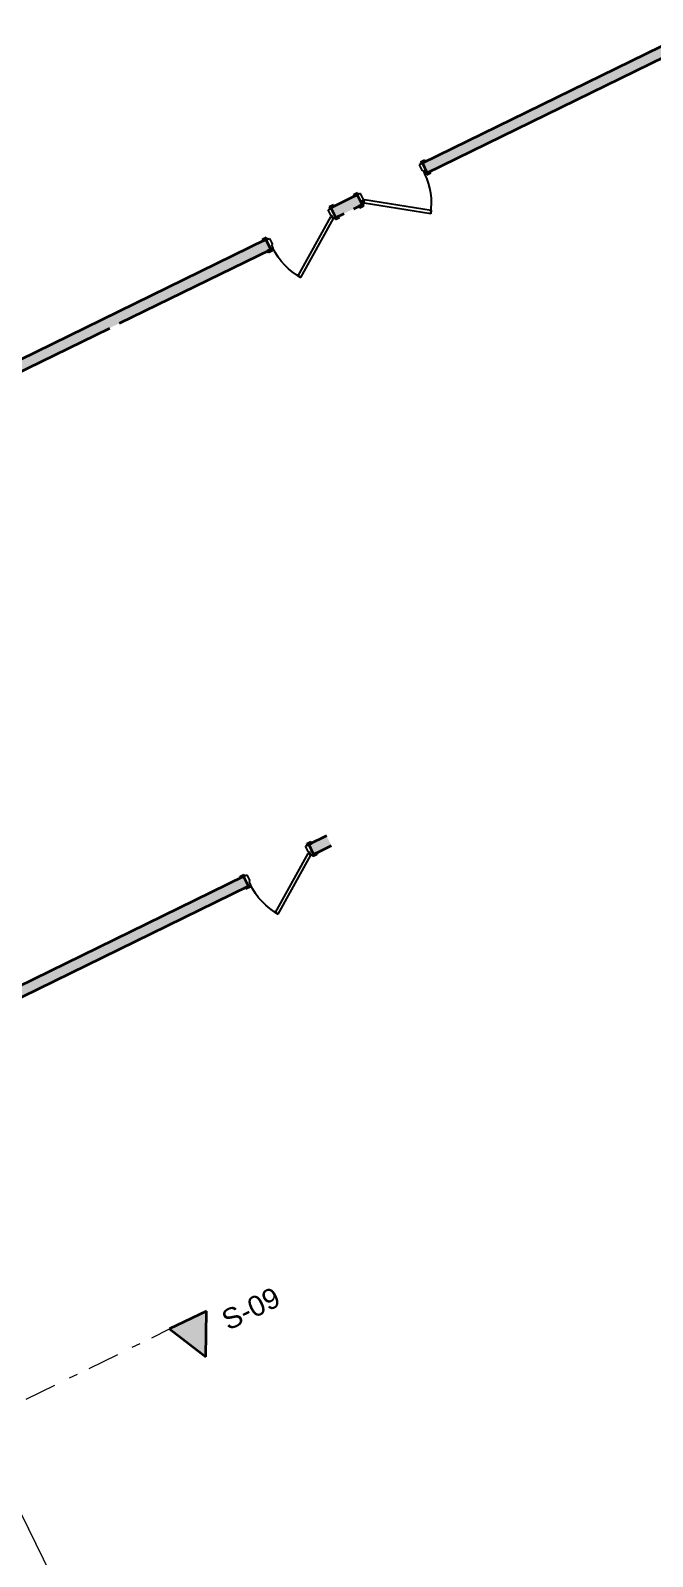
# Model space of a CAD drawing. Header units: metres. Extents: x 7511783 to 7512372, y 4692307 to 4692611.
# Drawn here: x 7511976.1 to 7511982.96, y 4692593.49 to 4692610.32 of the extents above; entities that cross this region are included whole.
import ezdxf

# ---------------------------------------------------------------- set-up
doc = ezdxf.new("R2010")
doc.units = ezdxf.units.M
doc.linetypes.add('Dot & Dashed', pattern=[670.2777624130249, 352.777767181396, -176.388883590699, 0, -141.11111164093])
doc.layers.get('0').update_dxf_attribs({"lineweight": 0})
for name, color, linetype, lineweight in [('A - Muret', 7, 'Continuous', 0), ('A - Muret_Pen_No__102', 254, 'Continuous', 0), ('A - Muret_Pen_No__7', 7, 'Continuous', 0), ('ARCHICAD Doors_Pen_No__42', 8, 'Continuous', 0), ('garazhat-netw', 1, 'Continuous', 0), ('Marker - Section', 7, 'Continuous', 0), ('Marker - Section_Pen_No__25', 161, 'Continuous', 0), ('Marker - Section_Pen_No__85', 151, 'Continuous', 0)]:
    doc.layers.add(name, color=color, linetype=linetype, lineweight=lineweight)
doc.styles.add('GENERATED_STYLE_2', font='arialbd.ttf')

# ---------------------------------------------------------------- blocks, each defined once
blk = doc.blocks.new('Door 22')
at = {"layer": 'ARCHICAD Doors_Pen_No__42', "color": 8, "linetype": 'Continuous', "lineweight": 25}
for p, q in [((-260.3921784050518, 393.9747868736185), (-237.4491209510099, 426.7408686451782)), ((349.0569425459581, -32.76608177155968), (-260.3921784050518, 393.9747868736185)), ((-237.4491209510099, 426.7408686451782), (371.9999999999999, 0)), ((-387, 23.99999999999998), (-437, 23.99999999999998)), ((-437, 23.99999999999998), (-437, 4.99999999999999)), ((-437, 4.99999999999999), (-387, 4.99999999999999)), ((-400, 4.99999999999999), (-437, 4.99999999999999)), ((-400, 4.99999999999999), (-437, 4.99999999999999)), ((-375, 4.99999999999999), (-400, 4.99999999999999)), ((-400, 4.99999999999999), (-400, 0)), ((-400, 0), (-400, 4.99999999999999)), ((-400, 0), (-400, 4.99999999999999)), ((-400, 0), (-375, 0)), ((-372.0000000000001, 0), (-400, 0)), ((-400, 0), (-400, -115)), ((-400, -115), (-400, 0)), ((-400, -115), (-400, 0)), ((-387, 4.99999999999999), (-387, 23.99999999999998)), ((-375, 0), (-375, 4.99999999999999)), ((-372.0000000000001, -40), (-372.0000000000001, 0)), ((371.9999999999999, 0), (349.0569425459581, -32.76608177155968)), ((400, 0), (372.0000000000001, 0)), ((372.0000000000001, 0), (372.0000000000001, -40)), ((400, 4.99999999999999), (375, 4.99999999999999)), ((375, 4.99999999999999), (375, 0)), ((375, 0), (400, 0)), ((437, 23.99999999999998), (387, 23.99999999999998)), ((387, 23.99999999999998), (387, 4.99999999999999)), ((387, 4.99999999999999), (437, 4.99999999999999)), ((400, 0), (400, 4.99999999999999)), ((400, 0), (400, 4.99999999999999)), ((400, 0), (400, 4.99999999999999)), ((400, 4.99999999999999), (437, 4.99999999999999)), ((400, 4.99999999999999), (437, 4.99999999999999)), ((400, -115), (400, 0)), ((400, -115), (400, 0)), ((400, -115), (400, 0)), ((437, 4.99999999999999), (437, 23.99999999999998)), ((-387, -115), (-437, -115)), ((-437, -115), (-437, -134)), ((-400, -115), (-437, -115)), ((-400, -115), (-437, -115)), ((-437, -134), (-387, -134)), ((-400, -115), (-360, -115)), ((-387, -134), (-387, -115)), ((-360, -40), (-372.0000000000001, -40)), ((-360, -115), (-360, -40)), ((372.0000000000001, -40), (360, -40)), ((360, -40), (360, -115)), ((360, -115), (400, -115)), ((437, -115), (387, -115)), ((387, -115), (387, -134)), ((387, -134), (437, -134)), ((400, -115), (437, -115)), ((400, -115), (437, -115)), ((437, -134), (437, -115))]:
    blk.add_line(p, q, dxfattribs=at)
blk.add_arc((371.9999999999999, 0), 744, 145, 180, dxfattribs=at)
blk = doc.blocks.new('Door 22_2')
at = {"layer": 'ARCHICAD Doors_Pen_No__42', "color": 8, "linetype": 'Continuous', "lineweight": 25}
for p, q in [((-260.3921784050518, 393.9747868736185), (-237.4491209510099, 426.7408686451782)), ((349.0569425459581, -32.76608177155968), (-260.3921784050518, 393.9747868736185)), ((-237.4491209510099, 426.7408686451782), (371.9999999999999, 0)), ((-437, 0), (-437, 19)), ((-437, 19), (-387, 19)), ((-387, 0), (-437, 0)), ((-400, 0), (-437, 0)), ((-400, 0), (-437, 0)), ((-372.0000000000001, 0), (-400, 0)), ((-400, 0), (-400, -115)), ((-400, 0), (-400, -115)), ((-400, 0), (-400, -115)), ((-387, 19), (-387, 0)), ((-372.0000000000001, -40), (-372.0000000000001, 0)), ((371.9999999999999, 0), (349.0569425459581, -32.76608177155968)), ((400, 0), (372.0000000000001, 0)), ((372.0000000000001, 0), (372.0000000000001, -40)), ((387, 19), (437, 19)), ((387, 0), (387, 19)), ((437, 0), (387, 0)), ((400, -115), (400, 0)), ((400, 0), (400, -115)), ((400, 0), (400, -115)), ((400, 0), (437, 0)), ((400, 0), (437, 0)), ((437, 19), (437, 0)), ((-437, -138.9999999999999), (-437, -120)), ((-437, -120), (-387, -120)), ((-400, -120), (-437, -120)), ((-400, -120), (-437, -120)), ((-387, -138.9999999999999), (-437, -138.9999999999999)), ((-400, -120), (-400, -115)), ((-400, -115), (-375, -115)), ((-400, -115), (-360, -115)), ((-400, -115), (-400, -120)), ((-400, -115), (-400, -120)), ((-375, -120), (-400, -120)), ((-387, -120), (-387, -138.9999999999999)), ((-375, -115), (-375, -120)), ((-360, -40), (-372.0000000000001, -40)), ((-360, -115), (-360, -40)), ((372.0000000000001, -40), (360, -40)), ((360, -40), (360, -115)), ((360, -115), (400, -115)), ((375, -120), (375, -115)), ((375, -115), (400, -115)), ((400, -120), (375, -120)), ((387, -120), (437, -120)), ((387, -138.9999999999999), (387, -120)), ((437, -138.9999999999999), (387, -138.9999999999999)), ((400, -115), (400, -120)), ((400, -115), (400, -120)), ((400, -115), (400, -120)), ((400, -120), (437, -120)), ((400, -120), (437, -120)), ((437, -120), (437, -138.9999999999999))]:
    blk.add_line(p, q, dxfattribs=at)
blk.add_arc((371.9999999999999, 0), 744, 145, 180, dxfattribs=at)
blk = doc.blocks.new('Wall_6', base_point=(37900, -16800.83534970144))
at = {"layer": 'A - Muret_Pen_No__102', "linetype": 'Continuous', "lineweight": 0}
for points in [[(37900, -16920.83534970144), (40740.00009834776, -16920.83534970144), (40740.00009834776, -16800.83530499791), (37900, -16800.83530499791)], [(41540.00005364424, -16800.83535141927), (41540.00005364424, -16920.83534970144), (41859.99999988948, -16920.83534970144), (41859.99999988948, -16800.83535141927)], [(46489.99998278386, -16800.83535141927), (42660.00001302424, -16800.83535141927), (42660.00001302424, -16920.83534970144), (46489.99998278386, -16920.83534970144)], [(47290.00003619996, -16920.83534970144), (47610.00003947638, -16920.83534970144), (47610.00003947638, -16800.83533716652), (47290.00003619996, -16800.83533716652)], [(51700, -16800.83529311452), (48409.99996253469, -16800.83529311452), (48409.99996253469, -16920.83534970144), (51700, -16920.83534970144)]]:
    blk.add_hatch(color=254, dxfattribs=at).paths.add_polyline_path(points)
at = {"layer": 'A - Muret_Pen_No__7', "color": 7, "linetype": 'Continuous', "lineweight": 35}
for p, q in [((40740, -16800.83534970144), (40703, -16800.83534970144)), ((40740, -16800.83534970144), (40740, -16915.83534970144)), ((41540, -16800.83534970144), (41577, -16800.83534970144)), ((41540, -16800.83534970144), (41540, -16915.83534970144)), ((41860, -16800.83534970144), (41823, -16800.83534970144)), ((41860, -16800.83534970144), (41860, -16915.83534970144)), ((42660, -16800.83534970144), (42696.99999999999, -16800.83534970144)), ((42660, -16800.83534970144), (42660, -16915.83534970144)), ((46490, -16800.83534970144), (46453, -16800.83534970144)), ((46490, -16805.83534970144), (46490, -16800.83534970144)), ((46490, -16920.83534970144), (46490, -16805.83534970144)), ((47290, -16800.83534970144), (47327, -16800.83534970144)), ((47290, -16805.83534970144), (47290, -16800.83534970144)), ((47290, -16920.83534970144), (47290, -16805.83534970144)), ((47610, -16800.83534970144), (47573, -16800.83534970144)), ((47610, -16800.83534970144), (47610, -16915.83534970144)), ((48410, -16800.83534970144), (48446.99999999999, -16800.83534970144)), ((48410, -16800.83534970144), (48410, -16915.83534970144)), ((40740, -16920.83534970144), (40703, -16920.83534970144)), ((40740, -16915.83534970144), (40740, -16920.83534970144)), ((41540, -16915.83534970144), (41540, -16920.83534970144)), ((41540, -16920.83534970144), (41577, -16920.83534970144)), ((41860, -16920.83534970144), (41823, -16920.83534970144)), ((41860, -16915.83534970144), (41860, -16920.83534970144)), ((42660, -16915.83534970144), (42660, -16920.83534970144)), ((42660, -16920.83534970144), (42696.99999999999, -16920.83534970144)), ((46490, -16920.83534970144), (46453, -16920.83534970144)), ((47290, -16920.83534970144), (47327, -16920.83534970144)), ((47610, -16920.83534970144), (47573, -16920.83534970144)), ((47610, -16915.83534970144), (47610, -16920.83534970144)), ((48410, -16915.83534970144), (48410, -16920.83534970144)), ((48410, -16920.83534970144), (48446.99999999999, -16920.83534970144))]:
    blk.add_line(p, q, dxfattribs=at)
at = {"layer": 'A - Muret_Pen_No__7', "color": 7, "linetype": 'Continuous', "lineweight": 35, "flags": 128}
for points in [[(40740.00009834776, -16800.83534970144), (37900, -16800.83534970144)], [(41860.00003576282, -16800.83534970144), (41540.00005364424, -16800.83534970144)], [(46490.00009834775, -16800.83534970144), (42659.99999105929, -16800.83534970144)], [(47610.00003576282, -16800.83534970144), (47290.00005364423, -16800.83534970144)], [(51700, -16800.83534970144), (48409.99999105929, -16800.83534970144)], [(38019.99999999999, -16920.83534970144), (40740.00009834776, -16920.83534970144)], [(41540.00005364424, -16920.83534970144), (41640, -16920.83534970144)], [(41760, -16920.83534970144), (41860.00003576282, -16920.83534970144)], [(42659.99999105929, -16920.83534970144), (44515, -16920.83534970144)], [(44635, -16920.83534970144), (46490.00009834775, -16920.83534970144)], [(47290.00005364423, -16920.83534970144), (47390, -16920.83534970144)], [(47510, -16920.83534970144), (47610.00003576282, -16920.83534970144)], [(48409.99999105929, -16920.83534970144), (51700, -16920.83534970144)]]:
    blk.add_lwpolyline(points, dxfattribs=at)
at = {"layer": 'ARCHICAD Doors_Pen_No__42', "color": 8, "linetype": 'Continuous', "lineweight": 25, "xscale": -1, "zscale": 1000, "rotation": 180}
for name, p in [('Door 22', (41140, -16915.83534970144)), ('Door 22_2', (46890, -16920.83534970144))]:
    blk.add_blockref(name, p, dxfattribs=at)
at = {"layer": 'ARCHICAD Doors_Pen_No__42', "color": 8, "linetype": 'Continuous', "lineweight": 25, "zscale": 1000, "rotation": 180}
for p in [(42260, -16915.83534970144), (48010, -16915.83534970144)]:
    blk.add_blockref('Door 22', p, dxfattribs=at)
blk = doc.blocks.new('Wall_12', base_point=(18900.00004897138, -16800.83534970144))
at = {"layer": 'A - Muret_Pen_No__102', "linetype": 'Continuous', "lineweight": 0}
for points in [[(18900.00004897138, -16920.83534970144), (21608.11827389466, -16920.83534970144), (21608.11827389466, -16800.83538127995), (18900.00004897138, -16800.83538127995)], [(22408.11823920512, -16800.83538127995), (22408.11823920512, -16920.83534970144), (25979.99997934465, -16920.83534970144), (25979.99997934465, -16800.83538127995)], [(26780.0000192115, -16800.83540407117), (26780.0000192115, -16920.83534970144), (27000, -16920.83534970144), (27000, -16800.83540407117)]]:
    blk.add_hatch(color=254, dxfattribs=at).paths.add_polyline_path(points)
at = {"layer": 'A - Muret_Pen_No__7', "color": 7, "linetype": 'Continuous', "lineweight": 35}
for p, q in [((21608.1182560424, -16800.83534970144), (21571.1182560424, -16800.83534970144)), ((21608.1182560424, -16800.83534970144), (21608.1182560424, -16915.83534970144)), ((22408.11825604239, -16800.83534970144), (22445.1182560424, -16800.83534970144)), ((22408.11825604239, -16800.83534970144), (22408.11825604239, -16915.83534970144)), ((25980, -16800.83534970144), (25943, -16800.83534970144)), ((25980, -16800.83534970144), (25980, -16915.83534970144)), ((26780, -16800.83534970144), (26817, -16800.83534970144)), ((26780, -16800.83534970144), (26780, -16915.83534970144)), ((21608.1182560424, -16920.83534970144), (21571.1182560424, -16920.83534970144)), ((21608.1182560424, -16915.83534970144), (21608.1182560424, -16920.83534970144)), ((22408.11825604239, -16915.83534970144), (22408.11825604239, -16920.83534970144)), ((22408.11825604239, -16920.83534970144), (22445.1182560424, -16920.83534970144)), ((25980, -16920.83534970144), (25943, -16920.83534970144)), ((25980, -16915.83534970144), (25980, -16920.83534970144)), ((26780, -16915.83534970144), (26780, -16920.83534970144)), ((26780, -16920.83534970144), (26817, -16920.83534970144))]:
    blk.add_line(p, q, dxfattribs=at)
at = {"layer": 'A - Muret_Pen_No__7', "color": 7, "linetype": 'Continuous', "lineweight": 35, "flags": 128}
for points in [[(21608.11828236605, -16800.83534970144), (18900.00004897138, -16800.83534970144)], [(25979.99997934465, -16800.83534970144), (22408.11820153338, -16800.83534970144)], [(27000, -16800.83534970144), (26780.00001921149, -16800.83534970144)], [(18900.00004897138, -16920.83534970144), (21608.11828236605, -16920.83534970144)], [(22408.11820153338, -16920.83534970144), (22690, -16920.83534970144)], [(22810, -16920.83534970144), (25979.99997934465, -16920.83534970144)], [(26780.0000192115, -16920.83534970144), (27000, -16920.83534970144)]]:
    blk.add_lwpolyline(points, dxfattribs=at)
at = {"layer": 'ARCHICAD Doors_Pen_No__42', "color": 8, "linetype": 'Continuous', "lineweight": 25, "xscale": -1, "zscale": 1000, "rotation": 180}
for p in [(22008.1182560424, -16915.83534970144), (26380, -16915.83534970144)]:
    blk.add_blockref('Door 22', p, dxfattribs=at)
blk = doc.blocks.new('Cutting Plane_1', base_point=(-2729.038131649883, -10324.94421901171))
at = {"layer": 'Marker - Section_Pen_No__25', "linetype": 'Continuous', "lineweight": 35}
blk.add_hatch(color=161, dxfattribs=at).paths.add_polyline_path([(75963.27257534124, -10324.94421901171), (75513.27257534125, -10324.94421901171), (75738.27257534124, -10774.94421901171)])
at = {"layer": 'Marker - Section_Pen_No__25', "color": 161, "linetype": 'Continuous', "lineweight": 35}
for p, q in [((75963.27257534124, -10324.94421901171), (75513.27257534125, -10324.94421901171)), ((75513.27257534125, -10324.94421901171), (75738.27257534124, -10774.94421901171)), ((75738.27257534124, -10774.94421901171), (75963.27257534124, -10324.94421901171))]:
    blk.add_line(p, q, dxfattribs=at)
at = {"layer": 'Marker - Section_Pen_No__85', "color": 151, "linetype": 'Dot & Dashed', "lineweight": 20}
blk.add_line((-2504.038131649883, -10324.94421901171), (75513.27257534125, -10324.94421901171), dxfattribs=at)
at = {"layer": 'Marker - Section_Pen_No__25', "color": 161, "lineweight": 35, "insert": (76748.33257534124, -10630.78136186885), "char_height": 225, "attachment_point": 9, "style": 'GENERATED_STYLE_2'}
blk.add_mtext('\\A1;\\pt0;{\\fArial|b0|i0|c0|p34;S-09}', dxfattribs=at)

msp = doc.modelspace()

# ---------------------------------------------------------------- linework, layer by layer
msp.add_lwpolyline([(7511971.637868845, 4692586.338148725), (7511976.750007436, 4692590.421866196), (7511976.874898607, 4692590.265523114), (7511977.544102732, 4692590.800101849), (7511975.91586979, 4692594.13005474), (7511969.388792874, 4692590.940188118), (7511971.637868845, 4692586.338148725)], close=True)
at = {"layer": 'garazhat-netw', "color": 1, "linetype": 'Continuous', "lineweight": 0}
msp.add_line((7511977.544102732, 4692590.800101849), (7511975.915869791, 4692594.13005474), dxfattribs=at)

# ---------------------------------------------------------------- block references
at = {"layer": 'A - Muret', "color": 7, "lineweight": 35, "xscale": 0.001, "yscale": 0.001, "zscale": 0.001, "rotation": 26.04535599708318}
for name, p in [('Wall_6', (7511970.976465041, 4692604.238648811)), ('Wall_12', (7511972.085958574, 4692597.880074046))]:
    msp.add_blockref(name, p, dxfattribs=at)
at = {"layer": 'Marker - Section', "color": 151, "lineweight": 20, "xscale": 0.001, "yscale": 0.001, "zscale": 0.001, "rotation": 26.04535599708318}
msp.add_blockref('Cutting Plane_1', (7511907.336692583, 4692561.64507814), dxfattribs=at)

doc.saveas('drawing.dxf')
